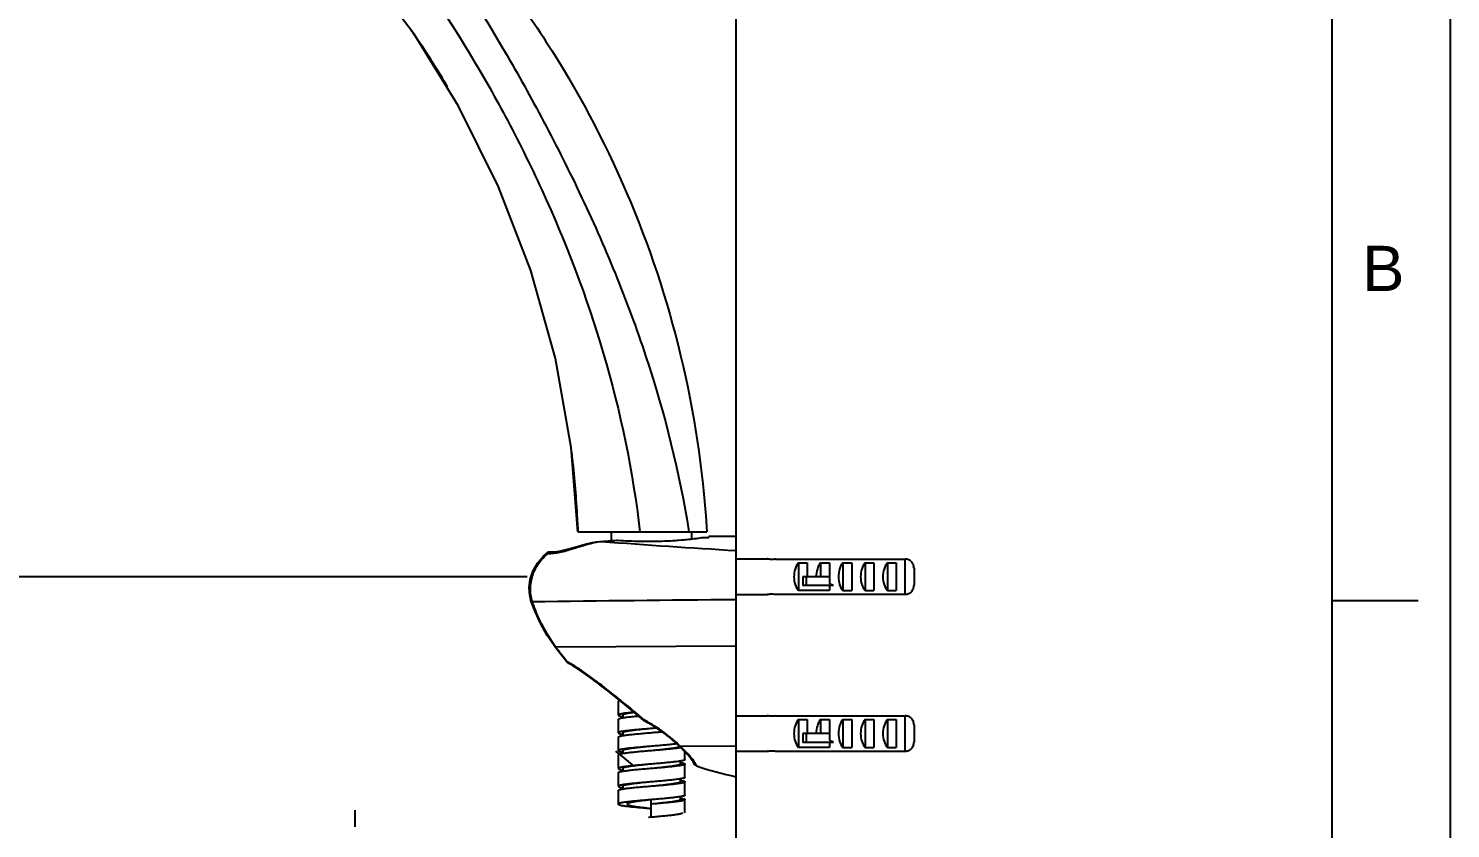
# Model space of a CAD drawing. Header units: millimetres. Extents: x 14221 to 15062, y 1145 to 1740.
# Drawn here: x 14822.2 to 15062, y 1459.4 to 1594.3 of the extents above; entities that cross this region are included whole.
import ezdxf

# ---------------------------------------------------------------- set-up
doc = ezdxf.new("R2010")
doc.units = ezdxf.units.MM
doc.linetypes.add('CENTERX2', pattern=[20.32, 12.7, -2.54, 2.54, -2.54])
for name, color, linetype in [('CENTER', 1, 'CENTERX2'), ('DIM', 3, 'Continuous'), ('FORM', 7, 'Continuous'), ('벽', 2, 'Continuous')]:
    doc.layers.add(name, color=color, linetype=linetype)
doc.styles.get("Standard").update_dxf_attribs({"font": 'arial.ttf'})
doc.dimstyles.new('ISO-25', dxfattribs={"dimtxt": 5, "dimasz": 5, "dimexe": 1.252, "dimexo": 0.625, "dimgap": 1, "dimtad": 1, "dimtoh": 1, "dimdec": 1, "dimdsep": 46, "dimtxsty": 'Standard', "dimcen": 0, "dimclrd": 3, "dimclre": 3, "dimclrt": 4, "dimadec": 0, "dimazin": 0, "dimtfac": 1, "dimtdec": 1, "dimtmove": 0, "dimatfit": 3, "dimfxl": 1, "dimarcsym": 0})

# ---------------------------------------------------------------- blocks, each defined once
blk = doc.blocks.new('*D42')
at = {"layer": 'DIM', "color": 3, "lineweight": -2, "transparency": 16777216}
for p, q in [((14906.31, 1501.87), (14693.02, 1501.87)), ((14694.27, 1495.87), (14694.27, 1371.92)), ((14694.27, 1237.11), (14694.27, 1361.06)), ((14693.65, 1231.11), (14693.02, 1231.11))]:
    blk.add_line(p, q, dxfattribs=at)
at = {"layer": 'DIM', "color": 3, "transparency": 16777216}
for points in [[(14693.27, 1495.87), (14695.27, 1495.87), (14694.27, 1501.87)], [(14693.27, 1237.11), (14695.27, 1237.11), (14694.27, 1231.11)]]:
    blk.add_solid(points, dxfattribs=at)
at = {"layer": 'DIM', "color": 4, "transparency": 16777216, "insert": (14694.27, 1366.49), "char_height": 6, "attachment_point": 5}
blk.add_mtext('(1650)', dxfattribs=at)

msp = doc.modelspace()

# ---------------------------------------------------------------- linework, layer by layer
at = {"color": 7, "linetype": 'Continuous'}
for p, q in [((14887.2, 1593.33), (14879.37, 1603.78)), ((14894.71, 1581.21), (14887.2, 1593.33)), ((14901.47, 1567.62), (14894.71, 1581.21)), ((14914.85, 1509.45), (14913.69, 1523.65)), ((14914.79, 1511.07), (14914.85, 1509.45)), ((14914.85, 1509.45), (14936.6, 1509.45)), ((14920.53, 1507.94), (14920.53, 1509.45)), ((14934.03, 1508.25), (14934.03, 1509.45)), ((14936.55, 1510.31), (14936.6, 1509.45)), ((14936.55, 1510.31), (14936.6, 1509.45)), ((14936.95, 1508.5), (14936.95, 1508.65)), ((14941.53, 1508.65), (14936.95, 1508.65)), ((14941.53, 1468.15), (14941.53, 1508.65)), ((14918.71, 1507.82), (14919.31, 1507.85)), ((14919.29, 1507.85), (14919.93, 1507.9)), ((14921.58, 1508.03), (14921.58, 1508.04)), ((14935.77, 1508.48), (14935.91, 1508.5)), ((14935.91, 1508.5), (14936.95, 1508.5)), ((14909.9, 1506.06), (14909.99, 1506.09)), ((14909.99, 1506.09), (14910.73, 1506.08)), ((14941.53, 1504.87), (14946.78, 1504.87)), ((14946.8, 1504.87), (14946.78, 1504.87)), ((14946.78, 1504.87), (14946.8, 1504.87)), ((14948.18, 1504.85), (14970.03, 1504.85)), ((14952.03, 1504.21), (14953.53, 1504.21)), ((14952.03, 1504.21), (14952.03, 1499.53)), ((14953.53, 1504.21), (14953.53, 1501.87)), ((14955.78, 1504.21), (14957.28, 1504.21)), ((14955.78, 1504.21), (14955.78, 1501.87)), ((14957.28, 1504.21), (14957.28, 1501.87)), ((14959.53, 1504.21), (14961.03, 1504.21)), ((14959.53, 1504.21), (14959.53, 1499.53)), ((14961.03, 1504.21), (14961.03, 1499.53)), ((14963.28, 1504.21), (14964.78, 1504.21)), ((14963.28, 1504.21), (14963.28, 1499.53)), ((14964.78, 1504.21), (14964.78, 1499.53)), ((14967.03, 1504.21), (14968.53, 1504.21)), ((14967.03, 1504.21), (14967.03, 1499.53)), ((14968.53, 1504.21), (14968.53, 1499.53)), ((14970.03, 1498.9), (14970.03, 1504.85)), ((14957.28, 1501.87), (14952.78, 1501.87)), ((14952.78, 1501.87), (14952.78, 1500.37)), ((14953.35, 1501.87), (14953.35, 1500.37)), ((14957.28, 1501.87), (14957.28, 1500.78)), ((14971.53, 1503.33), (14971.53, 1500.42)), ((14957.28, 1499.53), (14952.03, 1499.53)), ((14957.95, 1500.37), (14952.78, 1500.37)), ((14957.28, 1500.37), (14957.28, 1499.53)), ((14959.53, 1499.53), (14961.03, 1499.53)), ((14963.28, 1499.53), (14964.78, 1499.53)), ((14967.03, 1499.53), (14968.53, 1499.53)), ((14941.53, 1498.87), (14946.78, 1498.87)), ((14946.8, 1498.88), (14946.78, 1498.87)), ((14946.78, 1498.87), (14946.8, 1498.88)), ((14948.18, 1498.9), (14970.03, 1498.9)), ((14941.53, 1490.17), (14911.12, 1490.01)), ((14913.15, 1487.45), (14913.15, 1487.34)), ((14913.15, 1487.34), (14913.17, 1487.3)), ((14913.17, 1487.29), (14913.2, 1487.27)), ((14913.96, 1486.87), (14913.2, 1487.27)), ((14915, 1486.21), (14913.95, 1486.87)), ((14916.13, 1485.44), (14915, 1486.21)), ((14918.58, 1483.62), (14917.3, 1484.59)), ((14919.9, 1482.6), (14918.55, 1483.64)), ((14921.29, 1481.51), (14919.87, 1482.63)), ((14921.65, 1480.78), (14921.65, 1478.53)), ((14921.65, 1477.78), (14921.65, 1475.53)), ((14922.4, 1478.53), (14922.4, 1478.03)), ((14925.98, 1477.62), (14925.98, 1477.62)), ((14926.66, 1477.25), (14925.98, 1477.62)), ((14926.23, 1477.48), (14925.98, 1477.62)), ((14926.08, 1477.68), (14925.99, 1477.62)), ((14926.08, 1477.68), (14926.05, 1477.7)), ((14941.53, 1478.43), (14946.78, 1478.43)), ((14946.8, 1478.43), (14946.78, 1478.43)), ((14946.78, 1478.43), (14946.8, 1478.43)), ((14948.18, 1478.41), (14970.03, 1478.41)), ((14952.03, 1477.77), (14953.53, 1477.77)), ((14952.03, 1477.77), (14952.03, 1473.09)), ((14953.53, 1477.77), (14953.53, 1475.43)), ((14955.78, 1477.77), (14957.28, 1477.77)), ((14955.78, 1477.77), (14955.78, 1475.43)), ((14957.28, 1477.77), (14957.28, 1475.43)), ((14959.53, 1477.77), (14961.03, 1477.77)), ((14959.53, 1477.77), (14959.53, 1473.09)), ((14961.03, 1477.77), (14961.03, 1473.09)), ((14963.28, 1477.77), (14964.78, 1477.77)), ((14963.28, 1477.77), (14963.28, 1473.09)), ((14964.78, 1477.77), (14964.78, 1473.09)), ((14967.03, 1477.77), (14968.53, 1477.77)), ((14967.03, 1477.77), (14967.03, 1473.09)), ((14968.53, 1477.77), (14968.53, 1473.09)), ((14970.03, 1472.46), (14970.03, 1478.41)), ((14922.4, 1475.53), (14922.4, 1475.03)), ((14957.28, 1475.43), (14952.78, 1475.43)), ((14952.78, 1475.43), (14952.78, 1473.93)), ((14953.35, 1475.43), (14953.35, 1473.93)), ((14957.28, 1475.43), (14957.28, 1474.34)), ((14971.53, 1476.89), (14971.53, 1473.98)), ((14921.65, 1474.78), (14921.65, 1472.53)), ((14941.53, 1473.23), (14932.09, 1473.29)), ((14957.28, 1473.09), (14952.03, 1473.09)), ((14957.95, 1473.93), (14952.78, 1473.93)), ((14957.28, 1473.93), (14957.28, 1473.09)), ((14959.53, 1473.09), (14961.03, 1473.09)), ((14963.28, 1473.09), (14964.78, 1473.09)), ((14967.03, 1473.09), (14968.53, 1473.09)), ((14921.65, 1472.53), (14921.65, 1472.52)), ((14921.65, 1471.78), (14921.65, 1469.53)), ((14922.4, 1472.53), (14922.4, 1472.03)), ((14932.15, 1470.28), (14932.15, 1470.78)), ((14932.9, 1471.03), (14932.9, 1472.47)), ((14932.9, 1468.03), (14932.9, 1470.28)), ((14934.26, 1470.72), (14934.14, 1470.9)), ((14934.41, 1470.77), (14934.4, 1470.78)), ((14941.53, 1472.43), (14946.78, 1472.43)), ((14946.8, 1472.44), (14946.78, 1472.43)), ((14946.78, 1472.43), (14946.8, 1472.44)), ((14948.18, 1472.46), (14970.03, 1472.46)), ((14921.65, 1468.78), (14921.65, 1466.53)), ((14922.4, 1469.53), (14922.4, 1469.03)), ((14921.65, 1465.78), (14921.65, 1463.53)), ((14922.4, 1466.53), (14922.4, 1466.03)), ((14932.15, 1467.28), (14932.15, 1467.78)), ((14932.9, 1465.03), (14932.9, 1467.28)), ((14927.28, 1463.53), (14927.19, 1463.52)), ((14927.19, 1461.27), (14927.19, 1463.52)), ((14927.2, 1463.52), (14927.2, 1464.27)), ((14927.21, 1464.27), (14927.2, 1464.27)), ((14927.28, 1464.28), (14927.21, 1464.27)), ((14932.15, 1464.28), (14932.15, 1464.78)), ((14932.9, 1462.03), (14932.9, 1464.28)), ((14926.83, 1461.28), (14926.74, 1461.27))]:
    msp.add_line(p, q, dxfattribs=at)
for points in [[(14913.69, 1523.65), (14911.04, 1538.64), (14906.9, 1553.49), (14901.47, 1567.62)], [(14909.99, 1506.09), (14910.75, 1506.08), (14911.8, 1506.2), (14913.03, 1506.47), (14914.33, 1506.83), (14915.43, 1507.15), (14916.4, 1507.41), (14917.25, 1507.61), (14918.02, 1507.74), (14918.71, 1507.82)], [(14910.73, 1506.08), (14911.73, 1506.19), (14912.89, 1506.43), (14914.19, 1506.79), (14915.32, 1507.11), (14916.32, 1507.39), (14917.19, 1507.59), (14917.98, 1507.74), (14918.68, 1507.81)], [(14919.92, 1507.9), (14920.61, 1507.95), (14921.33, 1508.01), (14921.58, 1508.04)], [(14921.58, 1508.04), (14922.34, 1507.98), (14923.74, 1507.91), (14925.26, 1507.86), (14926.84, 1507.85), (14928.45, 1507.87), (14930.03, 1507.93), (14931.53, 1508.02), (14932.91, 1508.13), (14934.11, 1508.26), (14935.1, 1508.39), (14935.77, 1508.48)], [(14913.17, 1487.29), (14911.23, 1489.7), (14909.67, 1491.98), (14908.53, 1494.02), (14907.68, 1495.87), (14907.08, 1497.39), (14906.72, 1498.75), (14906.63, 1500.05), (14906.8, 1501.39), (14907.25, 1502.75), (14907.95, 1504.04), (14908.92, 1505.21), (14909.87, 1506.05)], [(14913.17, 1487.29), (14911.07, 1489.91), (14909.47, 1492.31), (14908.34, 1494.4), (14907.51, 1496.28), (14906.93, 1497.84), (14906.66, 1499.19), (14906.66, 1500.46), (14906.88, 1501.72), (14907.35, 1502.98), (14908.05, 1504.17), (14908.98, 1505.28), (14909.9, 1506.06)], [(14917.32, 1484.57), (14916.11, 1485.45), (14914.99, 1486.22)], [(14925.98, 1477.62), (14924.37, 1479), (14922.77, 1480.32), (14921.29, 1481.51)], [(14932.3, 1472.94), (14931.83, 1473.4), (14931.32, 1473.87), (14930.75, 1474.37), (14930.12, 1474.9), (14929.39, 1475.46), (14928.57, 1476.04), (14927.66, 1476.65), (14926.66, 1477.25)], [(14934.14, 1470.9), (14933.96, 1471.13), (14933.72, 1471.42), (14933.43, 1471.75), (14933.1, 1472.11), (14932.72, 1472.51), (14932.3, 1472.94)], [(14924.35, 1469.94), (14924.33, 1469.95), (14922.72, 1471.29), (14921.24, 1472.47)], [(14934.33, 1470.61), (14934.32, 1470.61), (14934.26, 1470.72)]]:
    msp.add_lwpolyline(points, dxfattribs=at)
for centre, radius, start, end in [((14753.36, 1501.49), 162.32, 34.2271, 34.8809), ((14757.62, 1504.32), 157.21, 30.644, 34.2457), ((14754.88, 1503.56), 160.09, 6.2767, 7.2811), ((14757.7, 1503.84), 157.26, 2.6333, 6.2869), ((15042.44, 3164.9), 1661.69, 265.73383, 266.51824), ((14931.21, 1537.92), 29.8, 278.8304, 279.0644), ((15019.94, -7898.3), 9396.61, 90.478104, 90.687627), ((14943.97, 1514.04), 40.7, 216.1879, 220.7809), ((14908.34, 1477.9), 10.7, 62.5583, 63.2276), ((14928.16, 1466.03), 7.84, 37.2735, 37.4522), ((14928.86, 1466.56), 6.96, 36.423, 37.1842), ((14953.59, 1525.76), 58.86, 251.4121, 258.1747)]:
    msp.add_arc(centre, radius, start, end, dxfattribs=at)
for centre, start_param, end_param in [((14953.28, 1501.87), 6.958317, 8.749646), ((14957.03, 1501.87), 0.675132, 1.570796), ((14960.78, 1501.87), 0.675132, 2.466461), ((14964.53, 1501.87), 6.958317, 8.749646), ((14968.28, 1501.87), 6.958317, 8.749646), ((14953.28, 1475.43), 6.958317, 8.749646), ((14957.03, 1475.43), 0.675132, 1.570796), ((14960.78, 1475.43), 0.675132, 2.466461), ((14964.53, 1475.43), 6.958317, 8.749646), ((14968.28, 1475.43), 6.958317, 8.749646)]:
    msp.add_ellipse(centre, major_axis=(0, 3), ratio=0.666667, start_param=start_param, end_param=end_param, dxfattribs=at)
for points, knots in [([(14891.67, 1615.09), (14898.23, 1607.97), (14910.12, 1592.61), (14923.8, 1566.93), (14932.99, 1539.28), (14935.91, 1520.02), (14936.55, 1510.31)], [0, 0, 0, 0, 0.250324, 0.499277, 0.748575, 1, 1, 1, 1]), ([(14888.27, 1612.02), (14893.32, 1605.41), (14900.28, 1594.6), (14908.85, 1579.2), (14915.3, 1566.5), (14921.28, 1553.02), (14928.27, 1534.21), (14931.98, 1519.45), (14933.55, 1509.45)], [0, 0, 0, 0, 0.220613, 0.340257, 0.467701, 0.598381, 0.731413, 1, 1, 1, 1]), ([(14884.12, 1608.2), (14888.64, 1602.54), (14895.03, 1593.07), (14902.91, 1579.15), (14911.2, 1562.52), (14920.01, 1539.38), (14924.13, 1519.63), (14925.29, 1509.45)], [0, 0, 0, 0, 0.200766, 0.315817, 0.443691, 0.715827, 1, 1, 1, 1]), ([(14909.79, 1505.8), (14910.46, 1505.77), (14911.89, 1505.97), (14914.06, 1506.61), (14915.98, 1507.24), (14917.59, 1507.65), (14918.42, 1507.79), (14918.83, 1507.82)], [0, 0, 0, 0, 0.213596, 0.462053, 0.730267, 0.866161, 1, 1, 1, 1]), ([(14918.83, 1507.82), (14919.07, 1507.83), (14919.99, 1507.89), (14920.91, 1507.96), (14921.58, 1508.03)], [0, 0, 0, 0, 0.263699, 1, 1, 1, 1]), ([(14921.58, 1508.03), (14922.84, 1507.93), (14925.49, 1507.81), (14929.38, 1507.86), (14932.86, 1508.09), (14934.94, 1508.34), (14935.79, 1508.48)], [0, 0, 0, 0, 0.266054, 0.557837, 0.819837, 1, 1, 1, 1]), ([(14907.17, 1497.63), (14906.93, 1498.35), (14906.7, 1499.89), (14907.11, 1502.16), (14908.17, 1504.2), (14909.21, 1505.32), (14909.79, 1505.8)], [0, 0, 0, 0, 0.251315, 0.501508, 0.751265, 1, 1, 1, 1]), ([(14909.79, 1505.8), (14909.8, 1505.83), (14909.81, 1505.92), (14909.84, 1506.02), (14909.9, 1506.06)], [0, 0, 0, 0, 0.311267, 1, 1, 1, 1]), ([(14948.18, 1504.85), (14948.07, 1504.83), (14947.83, 1504.78), (14947.36, 1504.77), (14947.01, 1504.82), (14946.8, 1504.87)], [0, 0, 0, 0, 0.232042, 0.543602, 1, 1, 1, 1]), ([(14971.53, 1503.33), (14971.53, 1503.42), (14971.51, 1503.62), (14971.4, 1504), (14971.12, 1504.43), (14970.71, 1504.71), (14970.33, 1504.83), (14970.13, 1504.85), (14970.03, 1504.85)], [0, 0, 0, 0, 0.125309, 0.250619, 0.500024, 0.749395, 0.874697, 1, 1, 1, 1]), ([(14957.95, 1500.37), (14957.89, 1500.4), (14957.65, 1500.51), (14957.43, 1500.65), (14957.28, 1500.78)], [0, 0, 0, 0, 0.251072, 1, 1, 1, 1]), ([(14970.03, 1498.9), (14970.13, 1498.9), (14970.33, 1498.92), (14970.71, 1499.03), (14971.12, 1499.32), (14971.4, 1499.74), (14971.51, 1500.12), (14971.53, 1500.32), (14971.53, 1500.42)], [0, 0, 0, 0, 0.125303, 0.250605, 0.499976, 0.749381, 0.874691, 1, 1, 1, 1]), ([(14911.12, 1490.01), (14910.28, 1491.17), (14909.12, 1493.01), (14907.91, 1495.61), (14907.4, 1496.95), (14907.17, 1497.63)], [0, 0, 0, 0, 0.500698, 0.751031, 1, 1, 1, 1]), ([(14946.8, 1498.88), (14947.01, 1498.93), (14947.36, 1498.98), (14947.83, 1498.96), (14948.07, 1498.92), (14948.18, 1498.9)], [0, 0, 0, 0, 0.456368, 0.767944, 1, 1, 1, 1]), ([(14926.05, 1477.7), (14925.04, 1478.58), (14922.94, 1480.33), (14919.74, 1482.87), (14917.04, 1484.94), (14914.89, 1486.45), (14913.81, 1487.12), (14913.26, 1487.4)], [0, 0, 0, 0, 0.250655, 0.508723, 0.762919, 0.885963, 1, 1, 1, 1]), ([(14922.12, 1480.98), (14922.11, 1480.97), (14922.05, 1480.96), (14921.95, 1480.94), (14921.83, 1480.9), (14921.74, 1480.87), (14921.7, 1480.84), (14921.67, 1480.82), (14921.65, 1480.79), (14921.65, 1480.78)], [0.874975, 0.874975, 0.874975, 0.874975, 0.8780666, 0.9179511, 0.9497728, 0.9735431, 0.9825218, 0.98972, 1, 1, 1, 1]), ([(14924.49, 1479.03), (14924.38, 1479.02), (14923.98, 1478.98), (14923.46, 1478.93), (14922.94, 1478.86), (14922.62, 1478.81), (14922.33, 1478.77), (14922.1, 1478.72), (14921.93, 1478.68), (14921.83, 1478.65), (14921.77, 1478.63), (14921.72, 1478.6), (14921.68, 1478.58), (14921.65, 1478.55), (14921.65, 1478.53)], [0.4904431, 0.4904431, 0.4904431, 0.4904431, 0.5493967, 0.6995451, 0.7649691, 0.8231291, 0.87349, 0.9156242, 0.9492016, 0.9627335, 0.9740935, 0.983319, 0.9905197, 1, 1, 1, 1]), ([(14921.65, 1478.53), (14921.65, 1478.5), (14921.7, 1478.47), (14921.77, 1478.43), (14921.85, 1478.4), (14921.96, 1478.37), (14922.14, 1478.33), (14922.29, 1478.3), (14922.4, 1478.28)], [0, 0, 0, 0, 0.097357, 0.180666, 0.290587, 0.42767, 0.591919, 1, 1, 1, 1]), ([(14925.29, 1478.36), (14925.23, 1478.35), (14924.86, 1478.32), (14924.19, 1478.26), (14923.46, 1478.18), (14922.94, 1478.11), (14922.62, 1478.06), (14922.33, 1478.02), (14922.1, 1477.97), (14921.93, 1477.93), (14921.83, 1477.9), (14921.77, 1477.88), (14921.72, 1477.85), (14921.68, 1477.83), (14921.65, 1477.8), (14921.65, 1477.78)], [0.3500298, 0.3500298, 0.3500298, 0.3500298, 0.3783321, 0.5493972, 0.6995449, 0.7649701, 0.823128, 0.873492, 0.9156223, 0.9492043, 0.9627343, 0.9740914, 0.9833195, 0.9905222, 1, 1, 1, 1]), ([(14924.53, 1478.99), (14924.3, 1478.97), (14923.96, 1478.92), (14923.52, 1478.86), (14923.24, 1478.81), (14922.99, 1478.77), (14922.79, 1478.72), (14922.63, 1478.68), (14922.52, 1478.64), (14922.46, 1478.6), (14922.42, 1478.58), (14922.4, 1478.55), (14922.4, 1478.53)], [0.5551115, 0.5551115, 0.5551115, 0.5551115, 0.6974856, 0.7627921, 0.8208849, 0.8712457, 0.9134552, 0.9472155, 0.9724274, 0.9819111, 0.9894546, 1, 1, 1, 1]), ([(14932.09, 1473.29), (14931.25, 1474.12), (14929.33, 1475.73), (14927.22, 1477.06), (14926.08, 1477.68)], [0, 0, 0, 0, 0.47739, 1, 1, 1, 1]), ([(14948.18, 1478.41), (14948.07, 1478.39), (14947.83, 1478.34), (14947.36, 1478.33), (14947.01, 1478.38), (14946.8, 1478.43)], [0, 0, 0, 0, 0.232042, 0.543602, 1, 1, 1, 1]), ([(14971.53, 1476.89), (14971.53, 1476.98), (14971.51, 1477.18), (14971.4, 1477.56), (14971.12, 1477.99), (14970.71, 1478.27), (14970.33, 1478.39), (14970.13, 1478.41), (14970.03, 1478.41)], [0, 0, 0, 0, 0.125309, 0.250619, 0.500024, 0.749395, 0.874697, 1, 1, 1, 1]), ([(14927.28, 1476.28), (14926.91, 1476.25), (14926.2, 1476.19), (14925.15, 1476.1), (14924.19, 1476), (14923.46, 1475.93), (14922.94, 1475.86), (14922.62, 1475.81), (14922.33, 1475.77), (14922.1, 1475.72), (14921.93, 1475.68), (14921.83, 1475.65), (14921.77, 1475.63), (14921.72, 1475.6), (14921.68, 1475.58), (14921.65, 1475.55), (14921.65, 1475.53)], [0, 0, 0, 0, 0.192844, 0.378332, 0.549397, 0.699545, 0.76497, 0.823128, 0.873492, 0.915622, 0.949204, 0.962734, 0.974091, 0.983319, 0.990522, 1, 1, 1, 1]), ([(14927.28, 1475.53), (14926.91, 1475.5), (14926.2, 1475.44), (14925.15, 1475.35), (14924.19, 1475.26), (14923.46, 1475.18), (14922.94, 1475.11), (14922.62, 1475.06), (14922.33, 1475.02), (14922.1, 1474.97), (14921.93, 1474.93), (14921.83, 1474.9), (14921.77, 1474.88), (14921.72, 1474.85), (14921.68, 1474.83), (14921.65, 1474.8), (14921.65, 1474.78)], [0, 0, 0, 0, 0.192842, 0.378327, 0.549391, 0.699538, 0.764964, 0.823122, 0.873486, 0.915618, 0.949199, 0.962729, 0.97409, 0.983319, 0.99052, 1, 1, 1, 1]), ([(14921.65, 1475.53), (14921.65, 1475.5), (14921.7, 1475.47), (14921.76, 1475.43), (14921.85, 1475.4), (14921.95, 1475.37), (14922.13, 1475.33), (14922.28, 1475.3), (14922.39, 1475.28)], [0, 0, 0, 0, 0.097839, 0.181206, 0.291063, 0.42808, 0.592198, 1, 1, 1, 1]), ([(14927.28, 1476.28), (14926.96, 1476.25), (14926.34, 1476.19), (14925.44, 1476.1), (14924.6, 1476), (14923.97, 1475.93), (14923.52, 1475.86), (14923.24, 1475.81), (14922.99, 1475.77), (14922.79, 1475.72), (14922.63, 1475.68), (14922.52, 1475.64), (14922.46, 1475.6), (14922.42, 1475.58), (14922.4, 1475.55), (14922.4, 1475.53)], [0, 0, 0, 0, 0.192222, 0.377129, 0.547699, 0.69748, 0.762785, 0.82088, 0.87124, 0.913451, 0.947211, 0.972425, 0.981909, 0.989455, 1, 1, 1, 1]), ([(14929.2, 1475.72), (14929.18, 1475.72), (14928.86, 1475.69), (14928.22, 1475.62), (14927.6, 1475.56), (14927.28, 1475.53)], [0.6121636, 0.6121636, 0.6121636, 0.6121636, 0.6228669, 0.8077761, 1, 1, 1, 1]), ([(14929.23, 1475.7), (14928.95, 1475.67), (14928.3, 1475.62), (14927.64, 1475.56), (14927.28, 1475.53)], [0.6570052, 0.6570052, 0.6570052, 0.6570052, 0.807156, 1, 1, 1, 1]), ([(14927.28, 1473.28), (14926.91, 1473.25), (14926.2, 1473.19), (14925.15, 1473.1), (14924.19, 1473), (14923.46, 1472.93), (14922.94, 1472.86), (14922.62, 1472.81), (14922.33, 1472.77), (14922.1, 1472.72), (14921.93, 1472.68), (14921.83, 1472.65), (14921.77, 1472.63), (14921.72, 1472.6), (14921.68, 1472.58), (14921.65, 1472.55), (14921.65, 1472.53)], [0, 0, 0, 0, 0.192842, 0.378327, 0.549391, 0.699538, 0.764964, 0.823122, 0.873486, 0.915618, 0.949199, 0.962729, 0.97409, 0.983319, 0.99052, 1, 1, 1, 1]), ([(14927.28, 1473.28), (14926.96, 1473.25), (14926.34, 1473.19), (14925.44, 1473.1), (14924.6, 1473), (14923.97, 1472.93), (14923.52, 1472.86), (14923.24, 1472.81), (14922.99, 1472.77), (14922.79, 1472.72), (14922.63, 1472.68), (14922.52, 1472.64), (14922.46, 1472.6), (14922.42, 1472.58), (14922.4, 1472.55), (14922.4, 1472.53)], [0, 0, 0, 0, 0.192224, 0.377134, 0.547704, 0.697486, 0.762791, 0.820886, 0.871245, 0.913456, 0.947215, 0.972428, 0.98191, 0.989454, 1, 1, 1, 1]), ([(14931.66, 1473.71), (14931.65, 1473.71), (14931.51, 1473.69), (14931.1, 1473.63), (14930.36, 1473.56), (14929.4, 1473.46), (14928.36, 1473.37), (14927.64, 1473.31), (14927.28, 1473.28)], [0.2291688, 0.2291688, 0.2291688, 0.2291688, 0.2350308, 0.300454, 0.4506023, 0.621668, 0.807156, 1, 1, 1, 1]), ([(14932.14, 1473.25), (14932.14, 1473.24), (14932.13, 1473.23), (14932.1, 1473.21), (14932.04, 1473.17), (14931.93, 1473.13), (14931.77, 1473.09), (14931.57, 1473.04), (14931.32, 1473), (14931.04, 1472.95), (14930.59, 1472.88), (14929.95, 1472.81), (14929.12, 1472.71), (14928.22, 1472.62), (14927.6, 1472.56), (14927.28, 1472.53)], [0.0075808, 0.0075808, 0.0075808, 0.0075808, 0.0105432, 0.0180897, 0.0275741, 0.0527818, 0.0865461, 0.1287521, 0.179116, 0.2372061, 0.3025148, 0.4522963, 0.6228667, 0.807776, 1, 1, 1, 1]), ([(14932.32, 1473.06), (14932.3, 1473.06), (14932.17, 1473.03), (14931.94, 1473), (14931.61, 1472.95), (14931.1, 1472.88), (14930.36, 1472.81), (14929.4, 1472.71), (14928.36, 1472.62), (14927.64, 1472.56), (14927.28, 1472.53)], [0.1113352, 0.1113352, 0.1113352, 0.1113352, 0.1265088, 0.1768726, 0.2350296, 0.3004563, 0.4506041, 0.621669, 0.8071564, 1, 1, 1, 1]), ([(14934.38, 1470.8), (14934.08, 1471.19), (14933.33, 1472.04), (14932.54, 1472.85), (14932.09, 1473.29)], [0, 0, 0, 0, 0.438651, 1, 1, 1, 1]), ([(14957.95, 1473.93), (14957.89, 1473.96), (14957.65, 1474.07), (14957.43, 1474.21), (14957.28, 1474.34)], [0, 0, 0, 0, 0.251072, 1, 1, 1, 1]), ([(14970.03, 1472.46), (14970.13, 1472.46), (14970.33, 1472.48), (14970.71, 1472.59), (14971.12, 1472.88), (14971.4, 1473.3), (14971.51, 1473.68), (14971.53, 1473.88), (14971.53, 1473.98)], [0, 0, 0, 0, 0.125303, 0.250605, 0.499976, 0.749381, 0.874691, 1, 1, 1, 1]), ([(14927.28, 1472.53), (14926.91, 1472.5), (14926.2, 1472.44), (14925.15, 1472.35), (14924.19, 1472.26), (14923.46, 1472.18), (14922.94, 1472.11), (14922.62, 1472.06), (14922.33, 1472.02), (14922.1, 1471.97), (14921.93, 1471.93), (14921.83, 1471.9), (14921.77, 1471.88), (14921.72, 1471.85), (14921.68, 1471.83), (14921.65, 1471.8), (14921.65, 1471.78)], [0, 0, 0, 0, 0.192844, 0.378332, 0.549398, 0.699546, 0.764969, 0.82313, 0.873491, 0.915624, 0.949203, 0.962735, 0.974093, 0.983319, 0.990521, 1, 1, 1, 1]), ([(14921.65, 1472.52), (14921.66, 1472.51), (14921.67, 1472.49), (14921.71, 1472.46), (14921.78, 1472.43), (14921.9, 1472.39), (14922.1, 1472.34), (14922.28, 1472.3), (14922.39, 1472.28)], [0, 0, 0, 0, 0.043426, 0.105434, 0.191043, 0.301913, 0.600508, 1, 1, 1, 1]), ([(14927.28, 1470.28), (14926.91, 1470.25), (14926.2, 1470.19), (14925.15, 1470.1), (14924.19, 1470), (14923.46, 1469.93), (14922.94, 1469.86), (14922.62, 1469.81), (14922.33, 1469.77), (14922.1, 1469.72), (14921.93, 1469.68), (14921.83, 1469.65), (14921.77, 1469.63), (14921.72, 1469.6), (14921.68, 1469.58), (14921.65, 1469.55), (14921.65, 1469.53)], [0, 0, 0, 0, 0.192844, 0.378332, 0.549398, 0.699546, 0.764969, 0.82313, 0.873491, 0.915624, 0.949203, 0.962735, 0.974093, 0.983319, 0.990521, 1, 1, 1, 1]), ([(14927.28, 1470.28), (14926.96, 1470.25), (14926.34, 1470.19), (14925.44, 1470.1), (14924.6, 1470), (14923.97, 1469.93), (14923.52, 1469.86), (14923.24, 1469.81), (14922.99, 1469.77), (14922.79, 1469.72), (14922.63, 1469.68), (14922.52, 1469.64), (14922.46, 1469.6), (14922.42, 1469.58), (14922.4, 1469.55), (14922.4, 1469.53)], [0, 0, 0, 0, 0.192224, 0.377134, 0.547705, 0.697487, 0.762791, 0.820886, 0.871245, 0.913457, 0.947215, 0.972428, 0.981909, 0.989454, 1, 1, 1, 1]), ([(14932.9, 1471.03), (14932.9, 1471.01), (14932.88, 1470.98), (14932.84, 1470.96), (14932.79, 1470.93), (14932.73, 1470.91), (14932.63, 1470.88), (14932.46, 1470.84), (14932.22, 1470.79), (14931.94, 1470.75), (14931.61, 1470.7), (14931.1, 1470.63), (14930.36, 1470.56), (14929.4, 1470.46), (14928.36, 1470.37), (14927.64, 1470.31), (14927.28, 1470.28)], [0, 0, 0, 0, 0.00948, 0.01668, 0.025908, 0.037268, 0.050798, 0.084377, 0.126509, 0.176873, 0.23503, 0.300456, 0.450604, 0.621669, 0.807156, 1, 1, 1, 1]), ([(14932.9, 1470.28), (14932.9, 1470.26), (14932.88, 1470.23), (14932.84, 1470.21), (14932.79, 1470.18), (14932.73, 1470.16), (14932.63, 1470.13), (14932.46, 1470.09), (14932.22, 1470.04), (14931.94, 1470), (14931.61, 1469.95), (14931.1, 1469.88), (14930.36, 1469.81), (14929.4, 1469.71), (14928.36, 1469.62), (14927.64, 1469.56), (14927.28, 1469.53)], [0, 0, 0, 0, 0.009478, 0.016681, 0.025908, 0.037265, 0.050796, 0.084377, 0.126508, 0.176872, 0.23503, 0.300455, 0.450603, 0.621668, 0.807156, 1, 1, 1, 1]), ([(14932.15, 1470.28), (14932.15, 1470.26), (14932.14, 1470.23), (14932.1, 1470.21), (14932.04, 1470.17), (14931.93, 1470.13), (14931.77, 1470.09), (14931.57, 1470.04), (14931.32, 1470), (14931.04, 1469.95), (14930.59, 1469.88), (14929.95, 1469.81), (14929.12, 1469.71), (14928.22, 1469.62), (14927.6, 1469.56), (14927.28, 1469.53)], [0, 0, 0, 0, 0.010543, 0.01809, 0.027574, 0.052782, 0.086546, 0.128752, 0.179116, 0.237206, 0.302515, 0.452296, 0.622867, 0.807776, 1, 1, 1, 1]), ([(14932.17, 1470.53), (14932.28, 1470.51), (14932.43, 1470.48), (14932.61, 1470.44), (14932.71, 1470.41), (14932.79, 1470.38), (14932.86, 1470.34), (14932.9, 1470.31), (14932.9, 1470.28)], [0, 0, 0, 0, 0.407814, 0.571939, 0.708958, 0.818817, 0.902184, 1, 1, 1, 1]), ([(14934.83, 1469.97), (14934.69, 1470.02), (14934.45, 1470.19), (14934.34, 1470.47), (14934.32, 1470.61)], [0, 0, 0, 0, 0.499786, 1, 1, 1, 1]), ([(14934.83, 1469.97), (14934.83, 1470.07), (14934.71, 1470.34), (14934.56, 1470.56), (14934.46, 1470.69)], [0, 0, 0, 0, 0.374823, 1, 1, 1, 1]), ([(14946.8, 1472.44), (14947.01, 1472.49), (14947.36, 1472.54), (14947.83, 1472.52), (14948.07, 1472.48), (14948.18, 1472.46)], [0, 0, 0, 0, 0.456368, 0.767944, 1, 1, 1, 1]), ([(14927.28, 1469.53), (14926.91, 1469.5), (14926.2, 1469.44), (14925.15, 1469.35), (14924.19, 1469.26), (14923.46, 1469.18), (14922.94, 1469.11), (14922.62, 1469.06), (14922.33, 1469.02), (14922.1, 1468.97), (14921.93, 1468.93), (14921.83, 1468.9), (14921.77, 1468.88), (14921.72, 1468.85), (14921.68, 1468.83), (14921.65, 1468.8), (14921.65, 1468.78)], [0, 0, 0, 0, 0.192844, 0.378331, 0.549396, 0.699544, 0.764971, 0.823127, 0.873492, 0.915622, 0.949204, 0.962733, 0.974091, 0.983321, 0.990521, 1, 1, 1, 1]), ([(14921.65, 1469.53), (14921.65, 1469.5), (14921.7, 1469.47), (14921.77, 1469.43), (14921.85, 1469.4), (14921.95, 1469.37), (14922.14, 1469.33), (14922.29, 1469.3), (14922.39, 1469.28)], [0, 0, 0, 0, 0.097593, 0.180942, 0.290829, 0.427872, 0.592065, 1, 1, 1, 1]), ([(14932.9, 1468.03), (14932.9, 1468.01), (14932.88, 1467.98), (14932.84, 1467.96), (14932.79, 1467.93), (14932.73, 1467.91), (14932.63, 1467.88), (14932.46, 1467.84), (14932.22, 1467.79), (14931.94, 1467.75), (14931.61, 1467.7), (14931.1, 1467.63), (14930.36, 1467.56), (14929.4, 1467.46), (14928.36, 1467.37), (14927.64, 1467.31), (14927.28, 1467.28)], [0, 0, 0, 0, 0.009478, 0.016681, 0.025908, 0.037265, 0.050796, 0.084377, 0.126508, 0.176872, 0.23503, 0.300455, 0.450603, 0.621668, 0.807156, 1, 1, 1, 1]), ([(14927.28, 1467.28), (14926.91, 1467.25), (14926.2, 1467.19), (14925.15, 1467.1), (14924.19, 1467), (14923.46, 1466.93), (14922.94, 1466.86), (14922.62, 1466.81), (14922.33, 1466.77), (14922.1, 1466.72), (14921.93, 1466.68), (14921.83, 1466.65), (14921.77, 1466.63), (14921.72, 1466.6), (14921.68, 1466.58), (14921.65, 1466.55), (14921.65, 1466.53)], [0, 0, 0, 0, 0.192844, 0.378331, 0.549396, 0.699544, 0.764971, 0.823127, 0.873492, 0.915622, 0.949204, 0.962733, 0.974091, 0.983321, 0.990521, 1, 1, 1, 1]), ([(14927.28, 1466.53), (14926.91, 1466.5), (14926.2, 1466.44), (14925.15, 1466.35), (14924.19, 1466.26), (14923.46, 1466.18), (14922.94, 1466.11), (14922.62, 1466.06), (14922.33, 1466.02), (14922.1, 1465.97), (14921.93, 1465.93), (14921.83, 1465.9), (14921.77, 1465.88), (14921.72, 1465.85), (14921.68, 1465.83), (14921.65, 1465.8), (14921.65, 1465.78)], [0, 0, 0, 0, 0.192844, 0.378331, 0.549397, 0.699545, 0.764969, 0.823129, 0.87349, 0.915624, 0.949202, 0.962733, 0.974094, 0.983319, 0.99052, 1, 1, 1, 1]), ([(14921.65, 1466.53), (14921.65, 1466.5), (14921.7, 1466.47), (14921.76, 1466.43), (14921.85, 1466.4), (14921.95, 1466.37), (14922.13, 1466.33), (14922.28, 1466.3), (14922.38, 1466.28)], [0, 0, 0, 0, 0.097915, 0.181272, 0.291134, 0.428143, 0.592225, 1, 1, 1, 1]), ([(14927.28, 1467.28), (14926.96, 1467.25), (14926.34, 1467.19), (14925.44, 1467.1), (14924.6, 1467), (14923.97, 1466.93), (14923.52, 1466.86), (14923.24, 1466.81), (14922.99, 1466.77), (14922.79, 1466.72), (14922.63, 1466.68), (14922.52, 1466.64), (14922.46, 1466.6), (14922.42, 1466.58), (14922.4, 1466.55), (14922.4, 1466.53)], [0, 0, 0, 0, 0.192224, 0.377134, 0.547705, 0.697487, 0.762791, 0.820887, 0.871245, 0.913457, 0.947215, 0.972428, 0.981909, 0.989454, 1, 1, 1, 1]), ([(14932.9, 1467.28), (14932.9, 1467.26), (14932.88, 1467.23), (14932.84, 1467.21), (14932.79, 1467.18), (14932.73, 1467.16), (14932.63, 1467.13), (14932.46, 1467.09), (14932.22, 1467.04), (14931.94, 1467), (14931.61, 1466.95), (14931.1, 1466.88), (14930.36, 1466.81), (14929.4, 1466.71), (14928.36, 1466.62), (14927.64, 1466.56), (14927.28, 1466.53)], [0, 0, 0, 0, 0.00948, 0.016681, 0.025906, 0.037267, 0.050798, 0.084376, 0.12651, 0.176871, 0.235031, 0.300455, 0.450603, 0.621669, 0.807156, 1, 1, 1, 1]), ([(14932.15, 1467.28), (14932.15, 1467.26), (14932.14, 1467.23), (14932.1, 1467.21), (14932.04, 1467.17), (14931.93, 1467.13), (14931.77, 1467.09), (14931.57, 1467.04), (14931.32, 1467), (14931.04, 1466.95), (14930.59, 1466.88), (14929.95, 1466.81), (14929.12, 1466.71), (14928.22, 1466.62), (14927.6, 1466.56), (14927.28, 1466.53)], [0, 0, 0, 0, 0.010543, 0.018091, 0.027574, 0.052782, 0.086545, 0.128753, 0.179115, 0.237207, 0.302514, 0.452296, 0.622866, 0.807776, 1, 1, 1, 1]), ([(14932.16, 1467.53), (14932.27, 1467.51), (14932.42, 1467.48), (14932.6, 1467.44), (14932.71, 1467.41), (14932.79, 1467.38), (14932.86, 1467.34), (14932.9, 1467.31), (14932.9, 1467.28)], [0, 0, 0, 0, 0.408043, 0.572271, 0.709343, 0.81926, 0.902572, 1, 1, 1, 1]), ([(14927.2, 1464.27), (14926.84, 1464.24), (14926.13, 1464.18), (14925.1, 1464.09), (14924.15, 1464), (14923.43, 1463.92), (14922.92, 1463.86), (14922.6, 1463.81), (14922.32, 1463.77), (14922.09, 1463.72), (14921.93, 1463.68), (14921.82, 1463.65), (14921.76, 1463.63), (14921.72, 1463.6), (14921.68, 1463.58), (14921.65, 1463.55), (14921.65, 1463.53)], [0, 0, 0, 0, 0.193537, 0.379301, 0.550341, 0.700277, 0.765559, 0.823572, 0.87379, 0.915797, 0.949272, 0.962764, 0.974094, 0.9833, 0.990494, 1, 1, 1, 1]), ([(14921.65, 1463.53), (14921.65, 1463.51), (14921.68, 1463.48), (14921.72, 1463.46), (14921.76, 1463.44), (14921.82, 1463.41), (14921.93, 1463.38), (14922.09, 1463.34), (14922.32, 1463.29), (14922.6, 1463.25), (14922.92, 1463.2), (14923.43, 1463.14), (14924.15, 1463.06), (14925.09, 1462.97), (14926.12, 1462.88), (14926.83, 1462.82), (14927.19, 1462.79)], [0, 0, 0, 0, 0.00951, 0.016701, 0.025907, 0.037233, 0.050717, 0.084179, 0.126164, 0.176363, 0.23435, 0.299614, 0.449517, 0.620552, 0.806358, 1, 1, 1, 1]), ([(14927.2, 1464.27), (14926.94, 1464.24), (14926.42, 1464.18), (14925.67, 1464.09), (14924.98, 1464), (14924.45, 1463.92), (14924.08, 1463.86), (14923.84, 1463.81), (14923.64, 1463.77), (14923.47, 1463.72), (14923.34, 1463.68), (14923.25, 1463.64), (14923.2, 1463.6), (14923.17, 1463.57), (14923.15, 1463.55), (14923.15, 1463.53)], [0, 0, 0, 0, 0.192205, 0.376603, 0.546389, 0.695338, 0.760281, 0.818087, 0.868266, 0.910441, 0.944361, 0.970012, 0.979865, 0.987921, 1, 1, 1, 1]), ([(14923.15, 1463.53), (14923.15, 1463.51), (14923.17, 1463.49), (14923.2, 1463.46), (14923.25, 1463.43), (14923.34, 1463.39), (14923.47, 1463.34), (14923.64, 1463.3), (14923.84, 1463.25), (14924.07, 1463.2), (14924.44, 1463.14), (14924.97, 1463.06), (14925.66, 1462.97), (14926.41, 1462.88), (14926.93, 1462.82), (14927.19, 1462.79)], [0, 0, 0, 0, 0.012088, 0.020143, 0.029995, 0.055635, 0.089534, 0.131685, 0.181833, 0.23961, 0.304521, 0.453423, 0.623201, 0.807654, 1, 1, 1, 1]), ([(14932.9, 1465.03), (14932.9, 1465.01), (14932.88, 1464.98), (14932.84, 1464.96), (14932.79, 1464.93), (14932.73, 1464.91), (14932.63, 1464.88), (14932.46, 1464.84), (14932.22, 1464.79), (14931.94, 1464.75), (14931.61, 1464.7), (14931.1, 1464.63), (14930.36, 1464.56), (14929.4, 1464.46), (14928.36, 1464.37), (14927.64, 1464.31), (14927.28, 1464.28)], [0, 0, 0, 0, 0.00948, 0.016681, 0.025906, 0.037267, 0.050798, 0.084376, 0.12651, 0.176871, 0.235031, 0.300455, 0.450603, 0.621669, 0.807156, 1, 1, 1, 1]), ([(14932.9, 1464.28), (14932.9, 1464.26), (14932.88, 1464.23), (14932.84, 1464.21), (14932.79, 1464.18), (14932.73, 1464.16), (14932.63, 1464.13), (14932.46, 1464.09), (14932.22, 1464.04), (14931.94, 1464), (14931.61, 1463.95), (14931.1, 1463.88), (14930.36, 1463.81), (14929.4, 1463.71), (14928.36, 1463.62), (14927.64, 1463.56), (14927.28, 1463.53)], [0, 0, 0, 0, 0.009478, 0.016679, 0.025908, 0.037267, 0.050795, 0.084376, 0.126505, 0.176869, 0.235024, 0.30045, 0.450593, 0.621658, 0.807132, 1, 1, 1, 1]), ([(14932.15, 1464.28), (14932.15, 1464.26), (14932.14, 1464.23), (14932.1, 1464.21), (14932.04, 1464.17), (14931.93, 1464.13), (14931.77, 1464.09), (14931.57, 1464.04), (14931.32, 1464), (14931.04, 1463.95), (14930.59, 1463.88), (14929.95, 1463.81), (14929.12, 1463.71), (14928.22, 1463.62), (14927.6, 1463.56), (14927.28, 1463.53)], [0, 0, 0, 0, 0.010544, 0.018091, 0.027573, 0.052782, 0.086543, 0.12875, 0.17911, 0.237202, 0.302507, 0.452284, 0.622854, 0.807751, 1, 1, 1, 1]), ([(14932.17, 1464.53), (14932.28, 1464.51), (14932.43, 1464.48), (14932.61, 1464.44), (14932.71, 1464.41), (14932.79, 1464.38), (14932.86, 1464.34), (14932.9, 1464.31), (14932.9, 1464.28)], [0, 0, 0, 0, 0.407772, 0.571855, 0.708865, 0.818724, 0.902083, 1, 1, 1, 1]), ([(14932.46, 1462.03), (14932.46, 1462.01), (14932.44, 1461.98), (14932.4, 1461.96), (14932.35, 1461.93), (14932.29, 1461.91), (14932.18, 1461.88), (14932.02, 1461.84), (14931.78, 1461.79), (14931.5, 1461.75), (14931.17, 1461.7), (14930.65, 1461.63), (14929.92, 1461.56), (14928.96, 1461.46), (14927.92, 1461.37), (14927.2, 1461.31), (14926.83, 1461.28)], [0, 0, 0, 0, 0.009478, 0.016679, 0.025908, 0.037267, 0.050795, 0.084376, 0.126505, 0.176869, 0.235024, 0.30045, 0.450593, 0.621658, 0.807132, 1, 1, 1, 1])]:
    msp.add_open_spline(points, degree=3, knots=knots, dxfattribs=at)
msp.add_open_spline([(14928.27, 1476.36), (14927.94, 1476.34), (14927.61, 1476.31), (14927.28, 1476.28)], degree=3, dxfattribs=at)
at = {"layer": 'CENTER'}
msp.add_line((14877.27, 1378.43), (14877.27, 1462.53), dxfattribs=at)
at = {"layer": 'FORM', "color": 7, "linetype": 'Continuous'}
for p, q in [((15062.02, 1145.05), (15062.02, 1739.76)), ((15041.99, 1719.74), (15041.99, 1165.08)), ((15042, 1497.88), (15056.55, 1497.88))]:
    msp.add_line(p, q, dxfattribs=at)
at = {"layer": '벽'}
msp.add_line((14941.53, 1231.11), (14941.53, 1680.66), dxfattribs=at)

# ---------------------------------------------------------------- texts
at = {"layer": 'FORM', "insert": (15050.69, 1553.85), "char_height": 7.63, "attachment_point": 5}
msp.add_mtext_dynamic_manual_height_columns('B', width=10.0119, gutter_width=12.51, heights=[0], dxfattribs=at)

# ---------------------------------------------------------------- dimensions: what is measured, and where the dimension line sits
at = {"layer": 'DIM'}
dim = msp.add_linear_dim(base=(14694.27, 1231.11), p1=(14906.94, 1501.87), p2=(14694.27, 1231.11), angle=90, text='(1650)', dimstyle='ISO-25', override={"dimtxt": 6, "dimasz": 6, "dimgap": 1.5, "dimtih": 1, "dimtmove": 2}, dxfattribs=at)
dim.commit()
dim.dimension.update_dxf_attribs({"geometry": '*D42', "text_midpoint": (14694.27, 1366.49)})

doc.saveas('drawing.dxf')
